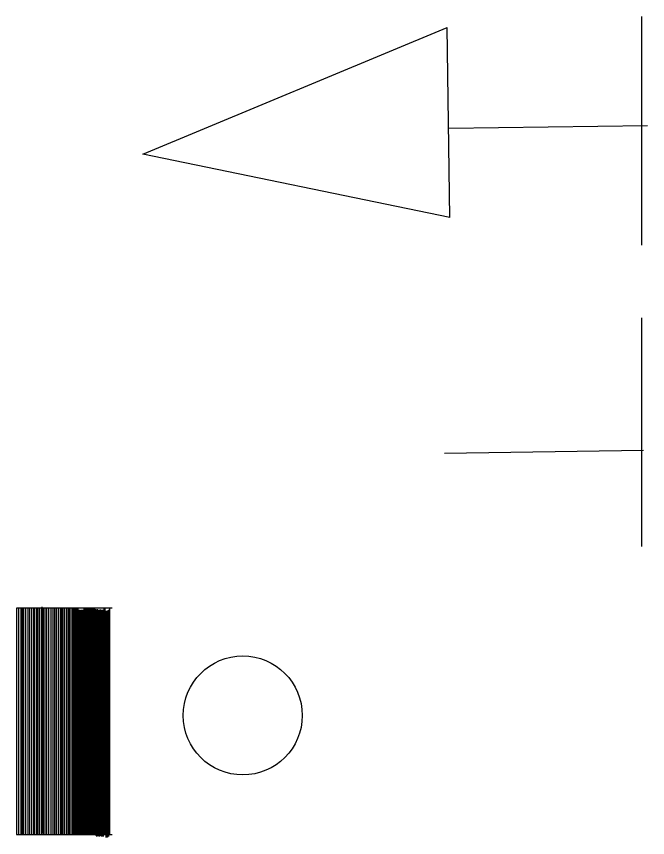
# Model space of a CAD drawing. Extents: x -2017610 to 288295, y -639251 to 250994.
# Drawn here: x -501220 to -500005, y -231190 to -229610 of the extents above; entities that cross this region are included whole.
import ezdxf

# ---------------------------------------------------------------- set-up
doc = ezdxf.new("R2010")
doc.units = 0
doc.header["$LTSCALE"] = 2
doc.header["$MEASUREMENT"] = 0
doc.layers.add('DIM', color=8, linetype='CONTINUOUS')

msp = doc.modelspace()

# ---------------------------------------------------------------- linework, layer by layer
at = {"layer": 'DIM', "color": 4}
for p, q in [((-500016.6, -229609.5), (-500016.6, -230049.5)), ((-500976.4, -229874.4), (-500390.6, -229630.6)), ((-500385.4, -229996.8), (-500390.6, -229630.6)), ((-500005, -229819.8), (-500387.8, -229825.2)), ((-500385.4, -229996.8), (-500976.4, -229874.4)), ((-500016.6, -230189.5), (-500016.6, -230629.5)), ((-500012.8, -230445.2), (-500395.7, -230450.6)), ((-501035.9, -230748.3), (-501220, -230748.3)), ((-501220, -230748.3), (-501220, -231184.2)), ((-501215.3, -231183.6), (-501215.3, -230747.7)), ((-501211.1, -231184.2), (-501211.1, -230748.3)), ((-501208.2, -231184.2), (-501208.2, -230748.3)), ((-501205.8, -231184.2), (-501205.8, -230748.3)), ((-501201.6, -231184.2), (-501201.6, -230748.3)), ((-501197.5, -231184.2), (-501197.5, -230748.3)), ((-501194.1, -231184.2), (-501194.1, -230748.3)), ((-501190.5, -231184.2), (-501190.5, -230748.3)), ((-501186.2, -231184.2), (-501186.2, -230748.3)), ((-501184.8, -231184.2), (-501184.8, -230748.3)), ((-501180.6, -231184.2), (-501180.6, -230748.3)), ((-501177.9, -231184.2), (-501177.9, -230747.8)), ((-501174.8, -231184.2), (-501174.8, -230747.8)), ((-501170.8, -231184.2), (-501170.8, -230748.3)), ((-501170.3, -231181.8), (-501170.3, -230745.9)), ((-501167.8, -231184.2), (-501167.8, -230748.3)), ((-501164.9, -231183.6), (-501164.9, -230747.7)), ((-501161.3, -231184.2), (-501161.3, -230748.3)), ((-501157.4, -231184.2), (-501157.4, -230748.3)), ((-501153.1, -231184.2), (-501153.1, -230748.3)), ((-501149.5, -231184.2), (-501149.5, -230747.8)), ((-501145.9, -231184.2), (-501145.9, -230747.8)), ((-501143.1, -231183), (-501143.1, -230748.3)), ((-501138.8, -231184.2), (-501138.8, -230748.3)), ((-501135.4, -231184.2), (-501135.4, -230748.3)), ((-501132.3, -231184.2), (-501132.3, -230748.3)), ((-501130.2, -231184.2), (-501130.2, -230748.3)), ((-501126.6, -231184.2), (-501126.6, -230748.3)), ((-501123.2, -231184.2), (-501123.2, -230748.3)), ((-501119.6, -231183.6), (-501119.6, -230747.7)), ((-501117.6, -231184.2), (-501117.6, -230748.3)), ((-501114.5, -231184.2), (-501114.5, -230748.3)), ((-501111.5, -231184.2), (-501111.5, -230748.3)), ((-501109.9, -231183.8), (-501109.9, -230747.9)), ((-501108.8, -231184.2), (-501108.8, -230748.3)), ((-501107.5, -231182.8), (-501107.5, -230748.3)), ((-501106, -231183.6), (-501106, -230748.3)), ((-501104.4, -231183.9), (-501104.4, -230748.3)), ((-501103.1, -231184.2), (-501103.1, -230748.3)), ((-501102.1, -231184.2), (-501102.1, -230748.3)), ((-501100.9, -231184.3), (-501100.9, -230748.3)), ((-501089.5, -231184.2), (-501089.5, -230748.3)), ((-501088, -231183.8), (-501088, -230747.9)), ((-501086.9, -231183.9), (-501086.9, -230748)), ((-501085.9, -231184.2), (-501085.9, -230748.3)), ((-501084.4, -231184.4), (-501084.4, -230748.5)), ((-501083.5, -231184.4), (-501083.5, -230748.5)), ((-501082.9, -231184.8), (-501082.9, -230748.9)), ((-501081.5, -231184.2), (-501081.5, -230748.3)), ((-501080.5, -231184.2), (-501080.5, -230748.3)), ((-501079.2, -231184.2), (-501079.2, -230748.3)), ((-501078, -231184.2), (-501078, -230748.3)), ((-501077.1, -231183.9), (-501077.1, -230748)), ((-501076.3, -231184.2), (-501076.3, -230748.3)), ((-501075.4, -231184.1), (-501075.4, -230748.2)), ((-501074.4, -231184.2), (-501074.4, -230748.3)), ((-501073.5, -231184.2), (-501073.5, -230748.3)), ((-501072.5, -231183.8), (-501072.5, -230748.3)), ((-501071.3, -231184.2), (-501071.3, -230748.3)), ((-501070.5, -231184.3), (-501070.5, -230748.3)), ((-501069.1, -231184.5), (-501069.1, -230748.3)), ((-501067.3, -231186), (-501067.3, -230750.1)), ((-501063.9, -231186.5), (-501063.9, -230750.6)), ((-501051.1, -231183.4), (-501051.1, -230747.5)), ((-501049.4, -231183.4), (-501049.4, -230747.5)), ((-501040, -231184.2), (-501040, -230748.3)), ((-501099.5, -231184.2), (-501099.5, -230751.7)), ((-501098.4, -231184.2), (-501098.4, -230751.7)), ((-501096.9, -231184.8), (-501096.9, -230752.3)), ((-501095.3, -231184.1), (-501095.3, -230751.5)), ((-501094.3, -231184.1), (-501094.3, -230751.5)), ((-501092.7, -231184.2), (-501092.7, -230751.7)), ((-501091, -231184.3), (-501091, -230751.8)), ((-501065.5, -231187.8), (-501065.5, -230751.9)), ((-501062.7, -231187.4), (-501062.7, -230751.4)), ((-501060.1, -231187.8), (-501060.1, -230751.9)), ((-501058.2, -231186.9), (-501058.2, -230751)), ((-501056.5, -231187.8), (-501056.5, -230751.9)), ((-501054.3, -231187.8), (-501054.3, -230751.9)), ((-501052.6, -231187.8), (-501052.6, -230751.9)), ((-501047.5, -231189.6), (-501047.5, -230753.7)), ((-501047.1, -231190), (-501047.1, -230754.1)), ((-501045.4, -231189.6), (-501045.4, -230753.7)), ((-501044.1, -231189.1), (-501044.1, -230753.2)), ((-501042.1, -231187.8), (-501042.1, -230751.9)), ((-501220, -231184.2), (-501211.1, -231184.2)), ((-501220, -231184.2), (-501035.9, -231184.2)), ((-501205.8, -231184.2), (-501174.8, -231184.2))]:
    msp.add_line(p, q, dxfattribs=at)
msp.add_circle((-500784.2, -230955), 114.5, dxfattribs=at)

doc.saveas('drawing.dxf')
